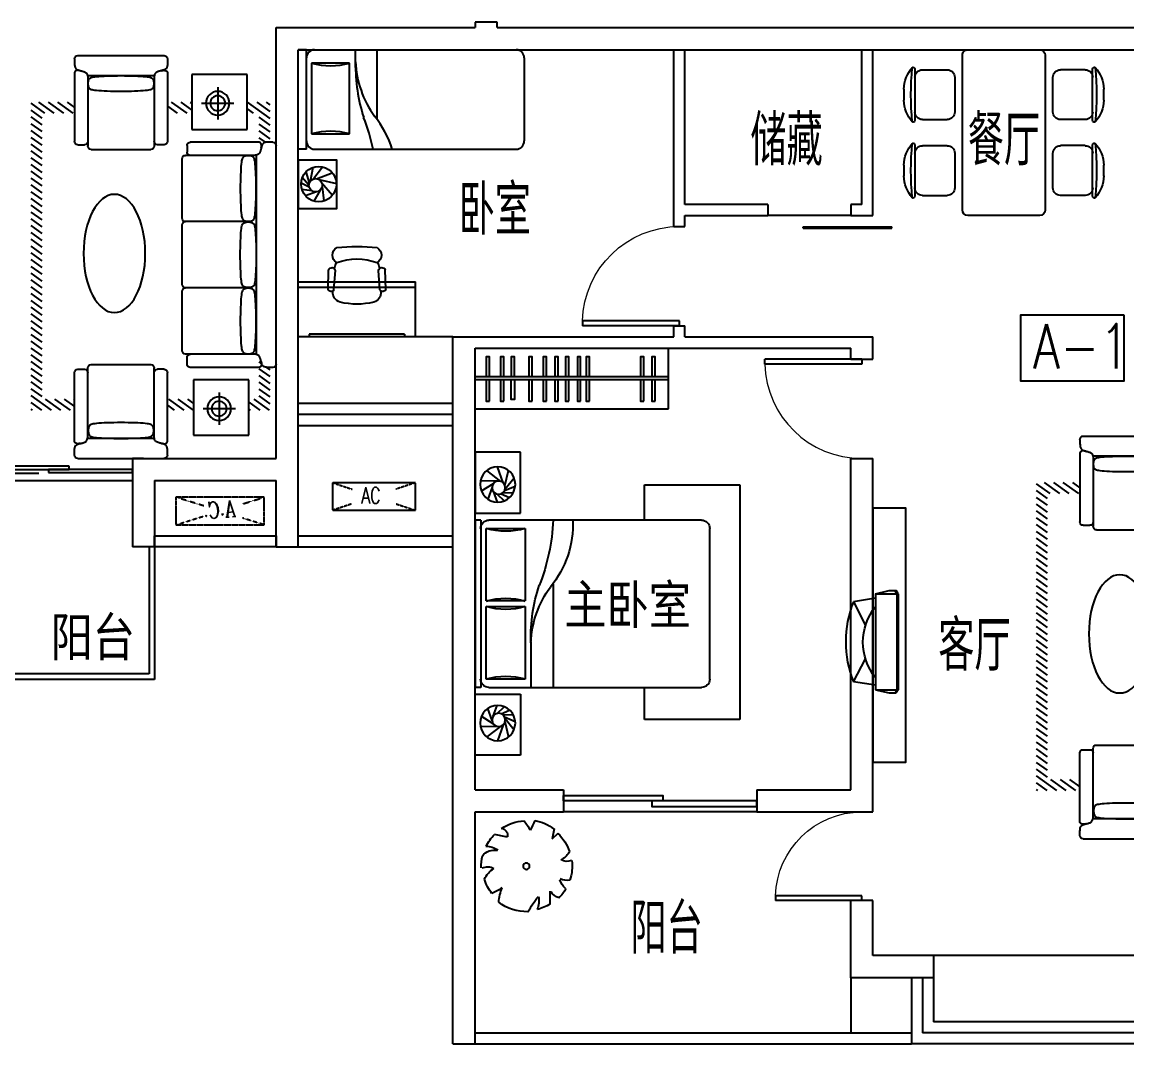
# Model space of a CAD drawing. Extents: x 4787548 to 4824448, y -1283794 to -1265894.
# Drawn here: x 4796948 to 4806948, y -1283794 to -1274544 of the extents above; entities that cross this region are included whole.
import ezdxf
from ezdxf.enums import TextEntityAlignment as Align

# ---------------------------------------------------------------- set-up
doc = ezdxf.new("R2010")
doc.units = 0
doc.header["$MEASUREMENT"] = 0
doc.linetypes.add('DASH', pattern=[0.35, 0.25, -0.1])
doc.layers.get('0').update_dxf_attribs({"linetype": 'CONTINUOUS'})
for name, color, linetype in [('2', 2, 'CONTINUOUS'), ('4-BACLONY', 6, 'CONTINUOUS'), ('F', 8, 'CONTINUOUS'), ('FURN', 8, 'CONTINUOUS'), ('HANDRAIL', 3, 'CONTINUOUS'), ('KT', 5, 'DASH'), ('KTIAO', 124, 'CONTINUOUS'), ('PUB_TEXT', 7, 'CONTINUOUS'), ('STAIR', 3, 'CONTINUOUS'), ('WALL', 2, 'CONTINUOUS'), ('WINDOW', 4, 'CONTINUOUS'), ('家具', 8, 'CONTINUOUS')]:
    doc.layers.add(name, color=color, linetype=linetype)
doc.layers.add('FITMENT', color=145, linetype='CONTINUOUS', lineweight=5)
doc.layers.add('GROUND', color=5, linetype='CONTINUOUS', lineweight=5)
doc.layers.get('GROUND').off()
doc.styles.add('-黑体', font='simhei.ttf', dxfattribs={"width": 0.8})
doc.styles.add('_ROMANC', font='ROMANC', dxfattribs={"width": 0.6})
doc.styles.add('ATT', font='TXT')
doc.styles.add('COMPLEX', font='COMPLEX')
doc.styles.add('DIM_FONT', font='SIMPLEX.shx', dxfattribs={"width": 0.8})
doc.styles.add('HZ', font='txt', dxfattribs={"bigfont": 'hztxt'})
doc.styles.add('黑体', font='simhei.ttf')

# ---------------------------------------------------------------- blocks, each defined once
blk = doc.blocks.new('M_C25MYD')
for p, q in [((-389, 921), (-290, 921)), ((298, 921), (397, 921)), ((-569, 821), (-109, 821)), ((117, 821), (577, 821)), ((-564, 754), (-564, 529)), ((-114, 754), (-114, 529)), ((122, 754), (122, 529)), ((572, 754), (572, 529)), ((-497, 461), (-182, 461)), ((190, 461), (505, 461)), ((-746, 342), (-746, -308)), ((704, 392), (-696, 392)), ((754, -308), (754, 342)), ((-696, -358), (704, -358)), ((-564, -720), (-564, -495)), ((-182, -427), (-497, -427)), ((-114, -720), (-114, -495)), ((122, -720), (122, -495)), ((505, -427), (190, -427)), ((572, -720), (572, -495)), ((-109, -787), (-569, -787)), ((577, -787), (117, -787)), ((-290, -887), (-389, -887)), ((397, -887), (298, -887))]:
    blk.add_line(p, q)
for centre, radius, start, end in [((-379, 606), 316, 91.7651, 130.7265), ((-300, 606), 316, 49.2735, 88.2349), ((307, 606), 316, 91.7651, 130.7265), ((387, 606), 316, 49.2735, 88.2349), ((-579, 837), 10, 130.7265, 202.67), ((-569, 841), 20, 202.67, 270), ((-339, -1857), 2713, 84.8023, 95.1977), ((-497, 754), 67.5, 90, 180), ((-182, 754), 67.5, 0, 90), ((-109, 841), 20, 270, 337.33), ((-100, 837), 10, 337.33, 49.2735), ((108, 837), 10, 130.7265, 202.67), ((117, 841), 20, 202.67, 270), ((347, -1857), 2713, 84.8023, 95.1977), ((190, 754), 67.5, 90, 180), ((505, 754), 67.5, 0, 90), ((577, 841), 20, 270, 337.33), ((587, 837), 10, 337.33, 49.2735), ((-497, 529), 67.5, 180, 270), ((-182, 529), 67.5, 270, 0), ((190, 529), 67.5, 180, 270), ((505, 529), 67.5, 270, 0), ((-696, 342), 50, 90, 180), ((704, 342), 50, 0, 90), ((-696, -308), 50, 180, 270), ((704, -308), 50, 270, 0), ((-497, -495), 67.5, 90, 180), ((-182, -495), 67.5, 0, 90), ((190, -495), 67.5, 90, 180), ((505, -495), 67.5, 0, 90), ((-579, -803), 10, 157.33, 229.2735), ((-569, -807), 20, 90, 157.33), ((-497, -720), 67.5, 180, 270), ((-182, -720), 67.5, 270, 0), ((-109, -807), 20, 22.67, 90), ((-100, -803), 10, 310.7265, 22.67), ((108, -803), 10, 157.33, 229.2735), ((117, -807), 20, 90, 157.33), ((190, -720), 67.5, 180, 270), ((505, -720), 67.5, 270, 0), ((577, -807), 20, 22.67, 90), ((587, -803), 10, 310.7265, 22.67), ((-379, -572), 316, 229.2735, 268.2349), ((-339, 1890), 2713, 264.8023, 275.1977), ((-300, -572), 316, 271.7651, 310.7265), ((307, -572), 316, 229.2735, 268.2349), ((347, 1890), 2713, 264.8023, 275.1977), ((387, -572), 316, 271.7651, 310.7265)]:
    blk.add_arc(centre, radius, start, end)
at = {"width": 0.8, "flags": 9}
for tag in ['XSIZE', 'YSIZE']:
    blk.add_attdef(tag, (0, 0), '', height=0.5, dxfattribs=at)
blk = doc.blocks.new('A$C6AB5504A')
at = {"layer": 'F'}
for p, q in [((1985, 2744), (2397, 2744)), ((1985, 2191), (1985, 2744)), ((2397, 2744), (2397, 2191)), ((2142, 2467), (2193, 2612)), ((2124, 2411), (2044, 2511)), ((2126, 2439), (2095, 2579)), ((2163, 2480), (2291, 2578)), ((862, 2449), (0, 2449)), ((0, 2449), (0, 325)), ((862, 2129), (862, 2449)), ((2130, 2396), (2033, 2436)), ((2198, 2481), (2349, 2484)), ((2232, 2458), (2340, 2390)), ((2243, 2428), (2281, 2319)), ((2143, 2379), (2052, 2375)), ((2159, 2368), (2084, 2334)), ((2198, 2365), (2133, 2304)), ((2233, 2390), (2196, 2292)), ((348, 2129), (2271, 2129)), ((2397, 2191), (1985, 2191)), ((2346, 2129), (2397, 2129)), ((2346, 2129), (2346, 615)), ((2397, 2129), (2397, 615)), ((273, 690), (273, 2053)), ((2296, 2053), (1943, 2053)), ((1943, 2053), (1943, 1397)), ((2296, 1397), (2296, 2053)), ((1690, 1549), (1690, 615)), ((1943, 1397), (2296, 1397)), ((2296, 1347), (1943, 1347)), ((1943, 1347), (1943, 690)), ((2296, 690), (2296, 1347)), ((1892, 1031), (1892, 615)), ((2271, 615), (348, 615)), ((862, 325), (862, 615)), ((1943, 690), (2296, 690)), ((2346, 615), (2397, 615)), ((2397, 553), (1985, 553)), ((1985, 553), (1985, 0)), ((2397, 0), (2397, 553)), ((2159, 375), (2084, 409)), ((2198, 378), (2133, 440)), ((2233, 354), (2196, 452)), ((2243, 316), (2281, 425)), ((0, 325), (862, 325)), ((2130, 348), (2033, 307)), ((2124, 333), (2044, 232)), ((2143, 365), (2052, 368)), ((2126, 305), (2095, 165)), ((2232, 286), (2340, 354)), ((2142, 276), (2193, 132)), ((2163, 264), (2291, 166)), ((2198, 262), (2349, 259)), ((1985, 0), (2397, 0))]:
    blk.add_line(p, q, dxfattribs=at)
for centre, radius in [((2192, 2452), 160), ((2183, 2423), 60), ((2192, 292), 160), ((2183, 320), 60)]:
    blk.add_circle(centre, radius, dxfattribs=at)
for centre, radius, start, end in [((348, 2053), 75.7, 90, 180), ((2403, 2091), 892, 177.5673, 219.5461), ((3545, 2214), 1857, 182.616, 201.4069), ((2271, 2053), 75.7, 0, 90), ((2119, 2659), 631, 253.7398, 286.2602), ((965, 977), 928, 2.5398, 36.0403), ((309, 1052), 1584, 359.2582, 17.8034), ((2119, 791), 631, 73.7398, 106.2602), ((2119, 1952), 631, 253.7398, 286.2602), ((2119, 85), 631, 73.7398, 106.2602), ((348, 690), 75.7, 180, 270), ((2271, 690), 75.7, 270, 0)]:
    blk.add_arc(centre, radius, start, end, dxfattribs=at)
blk = doc.blocks.new('A$C17267256')
at = {"layer": 'FITMENT', "extrusion": (0, 0, -1), "xscale": -1, "zscale": -1, "rotation": 180}
blk.add_blockref('A$C6AB5504A', (-2397, 2744), dxfattribs=at)
blk = doc.blocks.new('M_C5')
for p, q in [((-71, 21), (-106, 120)), ((-60, 63), (-50, 152)), ((-28, 86), (7, 160)), ((-9, 88), (59, 149)), ((12, 83), (112, 114)), ((-54, -14), (-154, 45)), ((26, 75), (152, 50)), ((42, 53), (156, -35)), ((48, 21), (102, -123)), ((-26, -30), (-153, -47)), ((14, -26), (-99, -126)), ((41, -2), (5, -160))]:
    blk.add_line(p, q)
for centre, radius in [((0, 0), 160), ((-11, 28), 60)]:
    blk.add_circle(centre, radius)
at = {"width": 0.8, "flags": 9}
for tag in ['XSIZE', 'YSIZE']:
    blk.add_attdef(tag, (0, 0), '', height=0.5, dxfattribs=at)
blk = doc.blocks.new('A$C4F080291')
at = {"layer": 'F'}
for p, q in [((240.4, 550), (240.4, 550)), ((248.1, 499.5), (240.4, 550)), ((275.1, 554.7), (248.1, 499.5))]:
    blk.add_line(p, q, dxfattribs=at)
blk.add_circle((272.1, 274), 19.8, dxfattribs=at)
for centre, radius, start, end in [((272.8, 276.6), 273.1, 96.76061, 124.31007), ((272.8, 276.6), 278.1, 63.11015, 89.54254), ((272.8, 276.6), 275.9, 135.99951, 161.053), ((233.4, 481.7), 116.3, 169.87002, 201.86483), ((839.2, 406), 456.3, 164.92026, 173.01233), ((517.8, 187.2), 304.2, 103.05369, 115.60698), ((272.8, 276.6), 271.8, 18.94599, 49.57486), ((134.7, 500.3), 67.4, 210.62515, 266.72966), ((84.2, 435.4), 100.1, 223.77231, 258.30766), ((509.9, 325.6), 45.2, 61.57441, 152.64411), ((761.6, 841), 574.3, 239.46134, 247.43869), ((272.8, 276.6), 275.1, 172.68302, 187.5085), ((-0.1, 415.8), 104.6, 271.84405, 306.19832), ((272.8, 276.6), 270.5, 348.54953, 7.23532), ((26.6, 315.8), 79.7, 250.6201, 294.53976), ((-626.5, 727), 846.1, 319.67521, 324.9454), ((467.3, 133.9), 114.2, 50.986, 89.7843), ((429.7, 160.9), 92.2, 1.88998, 64.194), ((272.8, 276.6), 271.3, 200.9099, 218.97531), ((179.8, 78.4), 121.1, 128.73075, 166.85289), ((-914.8, 167.6), 1018.9, 354.04005, 0.29866), ((273.9, 92.6), 155.6, 347.27587, 19.92692), ((405.1, 62.2), 84.7, 29.75734, 79.75378), ((272.8, 276.6), 273.3, 320.05745, 335.66153), ((-16.3, 178.2), 339.9, 328.37053, 343.63966), ((581, 162.3), 282.6, 196.39216, 210.73156), ((272.8, 276.6), 276.6, 230.95519, 270.05442), ((272.8, 276.6), 266.5, 284.13878, 304.99111)]:
    blk.add_arc(centre, radius, start, end, dxfattribs=at)
blk = doc.blocks.new('ddeq')
at = {"layer": 'FURN'}
for p, q in [((-900, 0), (0, 0)), ((0, -74), (0, 0)), ((-900, -74), (-900, 0)), ((-900, -74), (0, -74)), ((-900, -148), (-900, -1972)), ((-121, -120), (-762, -120)), ((-762, -120), (-762, -465)), ((-121, -465), (-121, -120)), ((0, -148), (0, -1972)), ((-762, -465), (-121, -465)), ((-160, -518), (0, -518)), ((-632, -715), (0, -715)), ((-74, -2046), (-826, -2046))]:
    blk.add_line(p, q, dxfattribs=at)
for centre, radius, start, end in [((-826, -148), 74, 90, 180), ((-74, -148), 74, 0, 90), ((-1354, -293), 616, 343.7398, 16.2602), ((471, -293), 616, 163.7398, 196.2602), ((-1275, 1097), 1814, 281.9426, 291.4069), ((-140, -2065), 1547, 89.2582, 107.8034), ((-68, -1423), 906, 92.5398, 126.0403), ((-1156, -18), 871, 287.0626, 309.5461), ((-826, -1972), 74, 180, 270), ((-74, -1972), 74, 270, 0)]:
    blk.add_arc(centre, radius, start, end, dxfattribs=at)
blk = doc.blocks.new('A$C0A224319')
at = {"layer": 'KTIAO', "linetype": 'DASH'}
for p, q in [((0, 250), (0, 0)), ((750, 250), (0, 250)), ((0, 250), (177, 191)), ((750, 250), (573, 191)), ((750, 0), (750, 250)), ((172, 57), (0, 0)), ((0, 0), (750, 0)), ((575, 58), (750, 0))]:
    blk.add_line(p, q, dxfattribs=at)
at = {"layer": 'KTIAO', "style": '_ROMANC', "width": 0.7}
blk.add_text('AC', height=148.6, rotation=360, dxfattribs=at).set_placement((261, 60))
at = {"layer": 'KTIAO', "style": 'DIM_FONT', "oblique": 360, "width": 0.6, "flags": 9}
for tag in ['YSIZE', 'XSIZE']:
    blk.add_attdef(tag, (0, 0), '', height=0.5, rotation=360, dxfattribs=at)
blk = doc.blocks.new('M_A13ZTG')
for p, q in [((-0.502, 0.208), (0.498, 0.208)), ((-0.502, 0.208), (-0.502, 0.19)), ((-0.502, 0.19), (0.498, 0.19)), ((0.498, 0.208), (0.498, 0.19))]:
    blk.add_line(p, q)
blk = doc.blocks.new('沙发001')
for p, q in [((-990, 0), (990, 0)), ((-1306, -203), (-1406, -63)), ((-1277, -156), (-1349, -56)), ((-1216, -156), (-1287, -56)), ((-1154, -156), (-1226, -56)), ((-1093, -156), (-1164, -56)), ((-1031, -156), (-1103, -56)), ((-1019, -88), (-1041, -56)), ((-1020, -30), (-1020, -70)), ((-1020, -70), (-1020, -78)), ((-1020, -78), (-1019, -85)), ((-1019, -85), (-1018, -92)), ((-1018, -92), (-1017, -99)), ((-1017, -99), (-1015, -104)), ((1017, -99), (1015, -104)), ((1018, -92), (1017, -99)), ((1019, -85), (1018, -92)), ((1020, -78), (1019, -85)), ((1020, -30), (1020, -70)), ((1020, -70), (1020, -78)), ((1122, -156), (1050, -56)), ((1183, -156), (1112, -56)), ((1245, -156), (1173, -56)), ((1382, -262), (1235, -56)), ((1382, -176), (1296, -56)), ((1382, -90), (1358, -56)), ((-1334, -248), (-1406, -149)), ((-1017, -147), (-1020, -154)), ((-1020, -154), (-1020, -777)), ((-1013, -142), (-1017, -147)), ((-1015, -104), (-1013, -110)), ((-1013, -110), (-1011, -114)), ((-1009, -138), (-1013, -142)), ((-1011, -114), (-1007, -118)), ((-1003, -135), (-1009, -138)), ((-1007, -118), (-1004, -122)), ((-1004, -122), (-1000, -125)), ((-996, -133), (-1003, -135)), ((-1000, -125), (-995, -127)), ((-987, -133), (-996, -133)), ((-995, -127), (-990, -130)), ((-990, -130), (-985, -131)), ((-970, -156), (-989, -130)), ((-978, -134), (-987, -133)), ((-985, -131), (-980, -133)), ((-980, -133), (-974, -134)), ((-967, -137), (-978, -134)), ((-974, -134), (-968, -136)), ((-968, -136), (-963, -137)), ((-963, -137), (-957, -138)), ((-957, -138), (-952, -140)), ((-952, -140), (-946, -141)), ((-946, -141), (-941, -143)), ((-941, -143), (-936, -145)), ((-936, -145), (-931, -147)), ((-931, -147), (-926, -149)), ((-926, -149), (-921, -152)), ((-921, -152), (-916, -155)), ((-916, -155), (-912, -159)), ((-912, -159), (-908, -165)), ((-908, -165), (-905, -172)), ((-905, -172), (-902, -180)), ((-902, -180), (-901, -191)), ((900, -182), (-902, -182)), ((-901, -191), (-900, -203)), ((-876, -200), (-869, -197)), ((-869, -197), (-861, -195)), ((-861, -195), (-850, -193)), ((-850, -193), (-837, -191)), ((-837, -191), (-820, -189)), ((-820, -189), (-800, -187)), ((-800, -187), (-777, -186)), ((-777, -186), (-752, -184)), ((-752, -184), (-724, -183)), ((-724, -183), (-695, -182)), ((-695, -182), (-664, -182)), ((-664, -182), (-632, -181)), ((-632, -181), (-600, -181)), ((-600, -181), (-568, -181)), ((-568, -181), (-536, -182)), ((-536, -182), (-505, -182)), ((-505, -182), (-476, -183)), ((-476, -183), (-448, -184)), ((-448, -184), (-423, -186)), ((-423, -186), (-400, -187)), ((-400, -187), (-380, -189)), ((-380, -189), (-363, -191)), ((-363, -191), (-350, -193)), ((-350, -193), (-339, -195)), ((-339, -195), (-331, -197)), ((-331, -197), (-324, -200)), ((-269, -197), (-276, -200)), ((-261, -195), (-269, -197)), ((-250, -193), (-261, -195)), ((-237, -191), (-250, -193)), ((-220, -189), (-237, -191)), ((-200, -187), (-220, -189)), ((-177, -186), (-200, -187)), ((-152, -184), (-177, -186)), ((-124, -183), (-152, -184)), ((-95, -182), (-124, -183)), ((-64, -182), (-95, -182)), ((-32, -181), (-64, -182)), ((0, -181), (-32, -181)), ((32, -181), (0, -181)), ((64, -182), (32, -181)), ((95, -182), (64, -182)), ((124, -183), (95, -182)), ((152, -184), (124, -183)), ((177, -186), (152, -184)), ((200, -187), (177, -186)), ((220, -189), (200, -187)), ((237, -191), (220, -189)), ((250, -193), (237, -191)), ((261, -195), (250, -193)), ((269, -197), (261, -195)), ((276, -200), (269, -197)), ((324, -200), (331, -197)), ((331, -197), (339, -195)), ((339, -195), (350, -193)), ((350, -193), (363, -191)), ((363, -191), (380, -189)), ((380, -189), (400, -187)), ((400, -187), (423, -186)), ((423, -186), (448, -184)), ((448, -184), (476, -183)), ((476, -183), (505, -182)), ((505, -182), (536, -182)), ((536, -182), (568, -181)), ((568, -181), (600, -181)), ((600, -181), (632, -181)), ((632, -181), (664, -182)), ((664, -182), (695, -182)), ((695, -182), (724, -183)), ((724, -183), (752, -184)), ((752, -184), (777, -186)), ((777, -186), (800, -187)), ((800, -187), (820, -189)), ((820, -189), (837, -191)), ((837, -191), (850, -193)), ((850, -193), (861, -195)), ((861, -195), (869, -197)), ((869, -197), (876, -200)), ((901, -191), (900, -203)), ((902, -180), (901, -191)), ((905, -172), (902, -180)), ((908, -165), (905, -172)), ((912, -159), (908, -165)), ((916, -155), (912, -159)), ((921, -152), (916, -155)), ((926, -149), (921, -152)), ((931, -147), (926, -149)), ((936, -145), (931, -147)), ((941, -143), (936, -145)), ((946, -141), (941, -143)), ((952, -140), (946, -141)), ((957, -138), (952, -140)), ((963, -137), (957, -138)), ((968, -136), (963, -137)), ((967, -137), (978, -134)), ((974, -134), (968, -136)), ((980, -133), (974, -134)), ((978, -134), (987, -133)), ((985, -131), (980, -133)), ((990, -130), (985, -131)), ((987, -133), (996, -133)), ((995, -127), (990, -130)), ((1000, -125), (995, -127)), ((996, -133), (1003, -135)), ((1004, -122), (1000, -125)), ((1003, -135), (1009, -138)), ((1007, -118), (1004, -122)), ((1011, -114), (1007, -118)), ((1009, -138), (1013, -142)), ((1013, -110), (1011, -114)), ((1015, -104), (1013, -110)), ((1013, -142), (1017, -147)), ((1017, -147), (1020, -154)), ((1060, -156), (1020, -100)), ((1020, -154), (1020, -777)), ((-1632, -248), (-1132, -248)), ((-1632, -748), (-1632, -248)), ((-1396, -248), (-1406, -235)), ((-1132, -248), (-1132, -748)), ((-900, -203), (-900, -820)), ((-897, -241), (-896, -235)), ((-897, -247), (-897, -241)), ((-897, -253), (-897, -247)), ((-897, -259), (-897, -253)), ((-897, -265), (-897, -259)), ((-896, -270), (-897, -265)), ((-896, -235), (-895, -230)), ((-895, -276), (-896, -270)), ((-895, -230), (-893, -225)), ((-893, -281), (-895, -276)), ((-893, -225), (-892, -220)), ((-892, -286), (-893, -281)), ((-892, -220), (-890, -215)), ((-890, -291), (-892, -286)), ((-890, -215), (-887, -211)), ((-887, -295), (-890, -291)), ((-887, -211), (-884, -207)), ((-884, -299), (-887, -295)), ((-884, -207), (-880, -203)), ((-880, -303), (-884, -299)), ((-880, -203), (-876, -200)), ((-324, -200), (-320, -203)), ((-320, -203), (-316, -207)), ((-316, -299), (-320, -303)), ((-316, -207), (-313, -211)), ((-313, -295), (-316, -299)), ((-313, -211), (-310, -215)), ((-310, -291), (-313, -295)), ((-310, -215), (-308, -220)), ((-308, -286), (-310, -291)), ((-308, -220), (-307, -225)), ((-307, -281), (-308, -286)), ((-307, -225), (-305, -230)), ((-305, -276), (-307, -281)), ((-305, -230), (-304, -235)), ((-304, -270), (-305, -276)), ((-304, -235), (-303, -241)), ((-303, -265), (-304, -270)), ((-303, -241), (-303, -247)), ((-303, -247), (-303, -253)), ((-303, -253), (-303, -259)), ((-303, -259), (-303, -265)), ((-300, -251), (-300, -820)), ((-296, -235), (-297, -241)), ((-297, -241), (-297, -247)), ((-297, -247), (-297, -253)), ((-297, -253), (-297, -259)), ((-297, -259), (-297, -265)), ((-297, -265), (-296, -270)), ((-295, -230), (-296, -235)), ((-296, -270), (-295, -276)), ((-293, -225), (-295, -230)), ((-295, -276), (-293, -281)), ((-292, -220), (-293, -225)), ((-293, -281), (-292, -286)), ((-290, -215), (-292, -220)), ((-292, -286), (-290, -291)), ((-287, -211), (-290, -215)), ((-290, -291), (-287, -295)), ((-284, -207), (-287, -211)), ((-287, -295), (-284, -299)), ((-280, -203), (-284, -207)), ((-284, -299), (-280, -303)), ((-276, -200), (-280, -203)), ((280, -203), (276, -200)), ((284, -207), (280, -203)), ((280, -303), (284, -299)), ((287, -211), (284, -207)), ((284, -299), (287, -295)), ((290, -215), (287, -211)), ((287, -295), (290, -291)), ((292, -220), (290, -215)), ((290, -291), (292, -286)), ((293, -225), (292, -220)), ((292, -286), (293, -281)), ((295, -230), (293, -225)), ((293, -281), (295, -276)), ((296, -235), (295, -230)), ((295, -276), (296, -270)), ((297, -241), (296, -235)), ((296, -270), (297, -265)), ((297, -247), (297, -241)), ((297, -253), (297, -247)), ((297, -259), (297, -253)), ((297, -265), (297, -259)), ((300, -251), (300, -820)), ((303, -241), (304, -235)), ((303, -247), (303, -241)), ((303, -253), (303, -247)), ((303, -259), (303, -253)), ((303, -265), (303, -259)), ((304, -270), (303, -265)), ((304, -235), (305, -230)), ((305, -276), (304, -270)), ((305, -230), (307, -225)), ((307, -281), (305, -276)), ((307, -225), (308, -220)), ((308, -286), (307, -281)), ((308, -220), (310, -215)), ((310, -291), (308, -286)), ((310, -215), (313, -211)), ((313, -295), (310, -291)), ((313, -211), (316, -207)), ((316, -299), (313, -295)), ((316, -207), (320, -203)), ((320, -303), (316, -299)), ((320, -203), (324, -200)), ((876, -200), (880, -203)), ((880, -203), (884, -207)), ((884, -299), (880, -303)), ((884, -207), (887, -211)), ((887, -295), (884, -299)), ((887, -211), (890, -215)), ((890, -291), (887, -295)), ((890, -215), (892, -220)), ((892, -286), (890, -291)), ((892, -220), (893, -225)), ((893, -281), (892, -286)), ((893, -225), (895, -230)), ((895, -276), (893, -281)), ((895, -230), (896, -235)), ((896, -270), (895, -276)), ((896, -235), (897, -241)), ((897, -265), (896, -270)), ((897, -241), (897, -247)), ((897, -247), (897, -253)), ((897, -253), (897, -259)), ((897, -259), (897, -265)), ((900, -203), (900, -820)), ((1133, -262), (1633, -262)), ((1133, -762), (1133, -262)), ((1320, -262), (1282, -208)), ((1633, -262), (1633, -762)), ((-1393, -662), (-1393, -369)), ((-876, -306), (-880, -303)), ((-869, -308), (-876, -306)), ((-861, -311), (-869, -308)), ((-850, -313), (-861, -311)), ((-837, -315), (-850, -313)), ((-820, -317), (-837, -315)), ((-800, -319), (-820, -317)), ((-777, -320), (-800, -319)), ((-752, -321), (-777, -320)), ((-724, -323), (-752, -321)), ((-695, -323), (-724, -323)), ((-664, -324), (-695, -323)), ((-632, -325), (-664, -324)), ((-600, -325), (-632, -325)), ((-568, -325), (-600, -325)), ((-536, -324), (-568, -325)), ((-505, -323), (-536, -324)), ((-476, -323), (-505, -323)), ((-448, -321), (-476, -323)), ((-423, -320), (-448, -321)), ((-400, -319), (-423, -320)), ((-380, -317), (-400, -319)), ((-363, -315), (-380, -317)), ((-350, -313), (-363, -315)), ((-339, -311), (-350, -313)), ((-331, -308), (-339, -311)), ((-324, -306), (-331, -308)), ((-320, -303), (-324, -306)), ((-280, -303), (-276, -306)), ((-276, -306), (-269, -308)), ((-269, -308), (-261, -311)), ((-261, -311), (-250, -313)), ((-250, -313), (-237, -315)), ((-237, -315), (-220, -317)), ((-220, -317), (-200, -319)), ((-200, -319), (-177, -320)), ((-177, -320), (-152, -321)), ((-152, -321), (-124, -323)), ((-124, -323), (-95, -323)), ((-95, -323), (-64, -324)), ((-64, -324), (-32, -325)), ((-32, -325), (0, -325)), ((0, -325), (32, -325)), ((32, -325), (64, -324)), ((64, -324), (95, -323)), ((95, -323), (124, -323)), ((124, -323), (152, -321)), ((152, -321), (177, -320)), ((177, -320), (200, -319)), ((200, -319), (220, -317)), ((220, -317), (237, -315)), ((237, -315), (250, -313)), ((250, -313), (261, -311)), ((261, -311), (269, -308)), ((269, -308), (276, -306)), ((276, -306), (280, -303)), ((324, -306), (320, -303)), ((331, -308), (324, -306)), ((339, -311), (331, -308)), ((350, -313), (339, -311)), ((363, -315), (350, -313)), ((380, -317), (363, -315)), ((400, -319), (380, -317)), ((423, -320), (400, -319)), ((448, -321), (423, -320)), ((476, -323), (448, -321)), ((505, -323), (476, -323)), ((536, -324), (505, -323)), ((568, -325), (536, -324)), ((600, -325), (568, -325)), ((632, -325), (600, -325)), ((664, -324), (632, -325)), ((695, -323), (664, -324)), ((724, -323), (695, -323)), ((752, -321), (724, -323)), ((777, -320), (752, -321)), ((800, -319), (777, -320)), ((820, -317), (800, -319)), ((837, -315), (820, -317)), ((850, -313), (837, -315)), ((861, -311), (850, -313)), ((869, -308), (861, -311)), ((876, -306), (869, -308)), ((880, -303), (876, -306)), ((1372, -676), (1372, -383)), ((-1246, -516), (-1539, -516)), ((1518, -529), (1226, -529)), ((-1132, -748), (-1632, -748)), ((-1306, -889), (-1406, -750)), ((-1306, -804), (-1345, -748)), ((1633, -762), (1133, -762)), ((1382, -863), (1310, -762)), ((1382, -777), (1371, -762)), ((-1306, -975), (-1406, -836)), ((-990, -807), (-930, -807)), ((-870, -850), (-330, -850)), ((-270, -850), (270, -850)), ((330, -850), (870, -850)), ((990, -807), (930, -807)), ((1382, -949), (1282, -809)), ((1346, -985), (1282, -895)), ((-1814, -985), (-1774, -985)), ((-1774, -985), (-1766, -985)), ((-1766, -985), (-1758, -985)), ((-1758, -985), (-1751, -986)), ((-1751, -986), (-1745, -987)), ((-1745, -987), (-1739, -989)), ((-1739, -989), (-1734, -991)), ((-1734, -991), (-1729, -994)), ((-1729, -994), (-1725, -997)), ((-1725, -997), (-1722, -1001)), ((-1709, -1002), (-1706, -996)), ((-1706, -996), (-1702, -991)), ((-1702, -991), (-1697, -987)), ((-1697, -987), (-1690, -985)), ((-1690, -985), (-1066, -985)), ((-1360, -985), (-1406, -922)), ((1649, -985), (1025, -985)), ((1285, -985), (1282, -981)), ((1656, -987), (1649, -985)), ((1661, -991), (1656, -987)), ((1665, -996), (1661, -991)), ((1668, -1002), (1665, -996)), ((1684, -997), (1681, -1001)), ((1688, -994), (1684, -997)), ((1693, -991), (1688, -994)), ((1698, -989), (1693, -991)), ((1704, -987), (1698, -989)), ((1710, -986), (1704, -987)), ((1717, -985), (1710, -986)), ((1725, -985), (1717, -985)), ((1733, -985), (1725, -985)), ((1773, -985), (1733, -985)), ((-1844, -1795), (-1844, -1015)), ((-1722, -1001), (-1719, -1005)), ((-1719, -1005), (-1716, -1010)), ((-1716, -1010), (-1714, -1015)), ((-1714, -1015), (-1712, -1020)), ((-1712, -1020), (-1711, -1025)), ((-1711, -1009), (-1709, -1002)), ((-1711, -1017), (-1711, -1009)), ((-1709, -1027), (-1711, -1017)), ((-1711, -1025), (-1709, -1031)), ((-1707, -1038), (-1709, -1027)), ((-1709, -1031), (-1708, -1036)), ((-1708, -1036), (-1707, -1042)), ((-1707, -1042), (-1705, -1047)), ((-1705, -1047), (-1704, -1053)), ((-1704, -1053), (-1703, -1058)), ((-1703, -1058), (-1701, -1064)), ((-1701, -1064), (-1699, -1069)), ((-1699, -1069), (-1697, -1074)), ((-1697, -1074), (-1695, -1079)), ((-1695, -1079), (-1692, -1084)), ((-1692, -1084), (-1689, -1089)), ((-1689, -1089), (-1684, -1093)), ((-1684, -1093), (-1679, -1097)), ((-1679, -1097), (-1672, -1100)), ((-1672, -1100), (-1664, -1102)), ((-1036, -1015), (-1036, -1075)), ((995, -1015), (995, -1075)), ((1631, -1100), (1623, -1102)), ((1638, -1097), (1631, -1100)), ((1643, -1093), (1638, -1097)), ((1648, -1089), (1643, -1093)), ((1651, -1084), (1648, -1089)), ((1654, -1079), (1651, -1084)), ((1656, -1074), (1654, -1079)), ((1658, -1069), (1656, -1074)), ((1660, -1064), (1658, -1069)), ((1662, -1058), (1660, -1064)), ((1663, -1053), (1662, -1058)), ((1664, -1047), (1663, -1053)), ((1666, -1042), (1664, -1047)), ((1666, -1038), (1668, -1027)), ((1667, -1036), (1666, -1042)), ((1668, -1031), (1667, -1036)), ((1669, -1009), (1668, -1002)), ((1668, -1027), (1670, -1017)), ((1670, -1025), (1668, -1031)), ((1670, -1017), (1669, -1009)), ((1671, -1020), (1670, -1025)), ((1673, -1015), (1671, -1020)), ((1675, -1010), (1673, -1015)), ((1678, -1005), (1675, -1010)), ((1681, -1001), (1678, -1005)), ((1803, -1795), (1803, -1015)), ((-1664, -1102), (-1653, -1104)), ((-1662, -1102), (-1662, -1707)), ((-1656, -1204), (-1655, -1185)), ((-1655, -1185), (-1653, -1168)), ((-1653, -1104), (-1640, -1105)), ((-1653, -1168), (-1651, -1155)), ((-1651, -1155), (-1649, -1144)), ((-1649, -1144), (-1646, -1136)), ((-1646, -1136), (-1644, -1129)), ((-1644, -1129), (-1641, -1124)), ((-1641, -1124), (-1637, -1121)), ((-1640, -1105), (-1024, -1105)), ((-1637, -1121), (-1633, -1118)), ((-1633, -1118), (-1629, -1115)), ((-1629, -1115), (-1624, -1113)), ((-1624, -1113), (-1619, -1111)), ((-1619, -1111), (-1614, -1110)), ((-1614, -1110), (-1608, -1109)), ((-1608, -1109), (-1603, -1108)), ((-1603, -1108), (-1597, -1108)), ((-1597, -1108), (-1591, -1108)), ((-1591, -1108), (-1585, -1108)), ((-1585, -1108), (-1579, -1108)), ((-1579, -1108), (-1573, -1109)), ((-1573, -1109), (-1568, -1110)), ((-1568, -1110), (-1562, -1111)), ((-1562, -1111), (-1557, -1113)), ((-1557, -1113), (-1553, -1115)), ((-1553, -1115), (-1548, -1118)), ((-1548, -1118), (-1545, -1121)), ((-1545, -1121), (-1541, -1124)), ((-1541, -1124), (-1538, -1129)), ((-1538, -1129), (-1535, -1136)), ((-1535, -1136), (-1533, -1144)), ((-1533, -1144), (-1531, -1155)), ((-1531, -1155), (-1529, -1168)), ((-1529, -1168), (-1527, -1185)), ((-1527, -1185), (-1525, -1204)), ((-994, -1675), (-994, -1135)), ((953, -1675), (953, -1135)), ((1599, -1105), (983, -1105)), ((1486, -1185), (1484, -1204)), ((1488, -1168), (1486, -1185)), ((1490, -1155), (1488, -1168)), ((1492, -1144), (1490, -1155)), ((1494, -1136), (1492, -1144)), ((1497, -1129), (1494, -1136)), ((1500, -1124), (1497, -1129)), ((1503, -1121), (1500, -1124)), ((1507, -1118), (1503, -1121)), ((1512, -1115), (1507, -1118)), ((1516, -1113), (1512, -1115)), ((1521, -1111), (1516, -1113)), ((1527, -1110), (1521, -1111)), ((1532, -1109), (1527, -1110)), ((1538, -1108), (1532, -1109)), ((1544, -1108), (1538, -1108)), ((1550, -1108), (1544, -1108)), ((1556, -1108), (1550, -1108)), ((1562, -1108), (1556, -1108)), ((1567, -1109), (1562, -1108)), ((1573, -1110), (1567, -1109)), ((1578, -1111), (1573, -1110)), ((1583, -1113), (1578, -1111)), ((1588, -1115), (1583, -1113)), ((1592, -1118), (1588, -1115)), ((1596, -1121), (1592, -1118)), ((1600, -1124), (1596, -1121)), ((1612, -1104), (1599, -1105)), ((1603, -1129), (1600, -1124)), ((1605, -1136), (1603, -1129)), ((1608, -1144), (1605, -1136)), ((1610, -1155), (1608, -1144)), ((1612, -1168), (1610, -1155)), ((1623, -1102), (1612, -1104)), ((1614, -1185), (1612, -1168)), ((1615, -1204), (1614, -1185)), ((1621, -1102), (1621, -1707)), ((-1661, -1310), (-1660, -1281)), ((-1660, -1281), (-1659, -1253)), ((-1659, -1253), (-1658, -1227)), ((-1658, -1227), (-1656, -1204)), ((-1525, -1204), (-1524, -1227)), ((-1524, -1227), (-1522, -1253)), ((-1522, -1253), (-1521, -1281)), ((-1521, -1281), (-1520, -1310)), ((1480, -1281), (1479, -1310)), ((1481, -1253), (1480, -1281)), ((1483, -1227), (1481, -1253)), ((1484, -1204), (1483, -1227)), ((1617, -1227), (1615, -1204)), ((1618, -1253), (1617, -1227)), ((1619, -1281), (1618, -1253)), ((1620, -1310), (1619, -1281)), ((-1663, -1405), (-1662, -1373)), ((-1662, -1341), (-1661, -1310)), ((-1662, -1373), (-1662, -1341)), ((-1520, -1310), (-1520, -1341)), ((-1520, -1341), (-1519, -1373)), ((-1519, -1373), (-1519, -1405)), ((1479, -1341), (1478, -1373)), ((1478, -1373), (1478, -1405)), ((1479, -1310), (1479, -1341)), ((1621, -1341), (1620, -1310)), ((1621, -1373), (1621, -1341)), ((1622, -1405), (1621, -1373)), ((-1662, -1437), (-1663, -1405)), ((-1662, -1468), (-1662, -1437)), ((-1661, -1499), (-1662, -1468)), ((-1660, -1529), (-1661, -1499)), ((-1520, -1499), (-1521, -1529)), ((-1519, -1437), (-1520, -1468)), ((-1520, -1468), (-1520, -1499)), ((-1519, -1405), (-1519, -1437)), ((1478, -1405), (1478, -1437)), ((1478, -1437), (1479, -1468)), ((1479, -1468), (1479, -1499)), ((1479, -1499), (1480, -1529)), ((1619, -1529), (1620, -1499)), ((1620, -1499), (1621, -1468)), ((1621, -1437), (1622, -1405)), ((1621, -1468), (1621, -1437)), ((-1659, -1556), (-1660, -1529)), ((-1658, -1582), (-1659, -1556)), ((-1656, -1605), (-1658, -1582)), ((-1524, -1582), (-1525, -1605)), ((-1522, -1556), (-1524, -1582)), ((-1521, -1529), (-1522, -1556)), ((1480, -1529), (1481, -1556)), ((1481, -1556), (1483, -1582)), ((1483, -1582), (1484, -1605)), ((1615, -1605), (1617, -1582)), ((1617, -1582), (1618, -1556)), ((1618, -1556), (1619, -1529)), ((-1655, -1625), (-1656, -1605)), ((-1653, -1641), (-1655, -1625)), ((-1651, -1655), (-1653, -1641)), ((-1649, -1665), (-1651, -1655)), ((-1646, -1674), (-1649, -1665)), ((-1644, -1680), (-1646, -1674)), ((-1641, -1685), (-1644, -1680)), ((-1637, -1689), (-1641, -1685)), ((-1633, -1692), (-1637, -1689)), ((-1629, -1694), (-1633, -1692)), ((-1624, -1696), (-1629, -1694)), ((-1619, -1698), (-1624, -1696)), ((-1614, -1699), (-1619, -1698)), ((-1608, -1700), (-1614, -1699)), ((-1568, -1699), (-1573, -1700)), ((-1562, -1698), (-1568, -1699)), ((-1557, -1696), (-1562, -1698)), ((-1553, -1694), (-1557, -1696)), ((-1548, -1692), (-1553, -1694)), ((-1545, -1689), (-1548, -1692)), ((-1541, -1685), (-1545, -1689)), ((-1538, -1680), (-1541, -1685)), ((-1535, -1674), (-1538, -1680)), ((-1533, -1665), (-1535, -1674)), ((-1531, -1655), (-1533, -1665)), ((-1529, -1641), (-1531, -1655)), ((-1527, -1625), (-1529, -1641)), ((-1525, -1605), (-1527, -1625)), ((1484, -1605), (1486, -1625)), ((1486, -1625), (1488, -1641)), ((1488, -1641), (1490, -1655)), ((1490, -1655), (1492, -1665)), ((1492, -1665), (1494, -1674)), ((1494, -1674), (1497, -1680)), ((1497, -1680), (1500, -1685)), ((1500, -1685), (1503, -1689)), ((1503, -1689), (1507, -1692)), ((1507, -1692), (1512, -1694)), ((1512, -1694), (1516, -1696)), ((1516, -1696), (1521, -1698)), ((1521, -1698), (1527, -1699)), ((1527, -1699), (1532, -1700)), ((1567, -1700), (1573, -1699)), ((1573, -1699), (1578, -1698)), ((1578, -1698), (1583, -1696)), ((1583, -1696), (1588, -1694)), ((1588, -1694), (1592, -1692)), ((1592, -1692), (1596, -1689)), ((1596, -1689), (1600, -1685)), ((1600, -1685), (1603, -1680)), ((1603, -1680), (1605, -1674)), ((1605, -1674), (1608, -1665)), ((1608, -1665), (1610, -1655)), ((1610, -1655), (1612, -1641)), ((1612, -1641), (1614, -1625)), ((1614, -1625), (1615, -1605)), ((-1719, -1804), (-1716, -1800)), ((-1716, -1800), (-1714, -1795)), ((-1714, -1795), (-1712, -1790)), ((-1712, -1790), (-1711, -1784)), ((-1711, -1784), (-1709, -1779)), ((-1709, -1782), (-1711, -1792)), ((-1711, -1792), (-1711, -1800)), ((-1707, -1771), (-1709, -1782)), ((-1709, -1779), (-1708, -1773)), ((-1708, -1773), (-1707, -1767)), ((-1707, -1767), (-1705, -1762)), ((-1705, -1762), (-1704, -1756)), ((-1704, -1756), (-1703, -1751)), ((-1703, -1751), (-1701, -1746)), ((-1701, -1746), (-1699, -1740)), ((-1699, -1740), (-1697, -1735)), ((-1697, -1735), (-1695, -1730)), ((-1695, -1730), (-1692, -1725)), ((-1692, -1725), (-1689, -1721)), ((-1689, -1721), (-1684, -1717)), ((-1684, -1717), (-1679, -1713)), ((-1679, -1713), (-1672, -1710)), ((-1672, -1710), (-1664, -1707)), ((-1664, -1707), (-1653, -1705)), ((-1653, -1705), (-1640, -1705)), ((-1640, -1705), (-1024, -1705)), ((-1603, -1701), (-1608, -1700)), ((-1597, -1702), (-1603, -1701)), ((-1591, -1702), (-1597, -1702)), ((-1585, -1702), (-1591, -1702)), ((-1579, -1701), (-1585, -1702)), ((-1573, -1700), (-1579, -1701)), ((-1036, -1795), (-1036, -1735)), ((1599, -1705), (983, -1705)), ((995, -1795), (995, -1735)), ((1532, -1700), (1538, -1701)), ((1538, -1701), (1544, -1702)), ((1544, -1702), (1550, -1702)), ((1550, -1702), (1556, -1702)), ((1556, -1702), (1562, -1701)), ((1562, -1701), (1567, -1700)), ((1612, -1705), (1599, -1705)), ((1623, -1707), (1612, -1705)), ((1631, -1710), (1623, -1707)), ((1638, -1713), (1631, -1710)), ((1643, -1717), (1638, -1713)), ((1648, -1721), (1643, -1717)), ((1651, -1725), (1648, -1721)), ((1654, -1730), (1651, -1725)), ((1656, -1735), (1654, -1730)), ((1658, -1740), (1656, -1735)), ((1660, -1746), (1658, -1740)), ((1662, -1751), (1660, -1746)), ((1663, -1756), (1662, -1751)), ((1664, -1762), (1663, -1756)), ((1666, -1767), (1664, -1762)), ((1667, -1773), (1666, -1767)), ((1666, -1771), (1668, -1782)), ((1668, -1779), (1667, -1773)), ((1670, -1784), (1668, -1779)), ((1668, -1782), (1670, -1792)), ((1670, -1792), (1669, -1800)), ((1671, -1790), (1670, -1784)), ((1673, -1795), (1671, -1790)), ((1675, -1800), (1673, -1795)), ((1678, -1804), (1675, -1800)), ((-1814, -1825), (-1774, -1825)), ((-1774, -1825), (-1766, -1824)), ((-1766, -1824), (-1758, -1824)), ((-1758, -1824), (-1751, -1823)), ((-1751, -1823), (-1745, -1822)), ((-1745, -1822), (-1739, -1820)), ((-1739, -1820), (-1734, -1818)), ((-1734, -1818), (-1729, -1815)), ((-1729, -1815), (-1725, -1812)), ((-1725, -1812), (-1722, -1808)), ((-1722, -1808), (-1719, -1804)), ((-1711, -1800), (-1709, -1808)), ((-1709, -1808), (-1706, -1813)), ((-1706, -1813), (-1702, -1818)), ((-1702, -1818), (-1697, -1822)), ((-1697, -1822), (-1690, -1825)), ((-1690, -1825), (-1066, -1825)), ((-1306, -2005), (-1406, -1866)), ((-1306, -1919), (-1373, -1825)), ((-1306, -1834), (-1312, -1825)), ((1649, -1825), (1025, -1825)), ((1382, -1979), (1282, -1839)), ((1382, -1893), (1333, -1825)), ((1656, -1822), (1649, -1825)), ((1661, -1818), (1656, -1822)), ((1665, -1813), (1661, -1818)), ((1668, -1808), (1665, -1813)), ((1669, -1800), (1668, -1808)), ((1681, -1808), (1678, -1804)), ((1684, -1812), (1681, -1808)), ((1688, -1815), (1684, -1812)), ((1693, -1818), (1688, -1815)), ((1698, -1820), (1693, -1818)), ((1704, -1822), (1698, -1820)), ((1710, -1823), (1704, -1822)), ((1717, -1824), (1710, -1823)), ((1725, -1824), (1717, -1824)), ((1733, -1825), (1725, -1824)), ((1773, -1825), (1733, -1825)), ((-1306, -2091), (-1406, -1952)), ((1382, -2064), (1282, -1925)), ((-1274, -2220), (-1406, -2037)), ((1382, -2150), (1282, -2011)), ((1371, -2220), (1282, -2096)), ((-1336, -2220), (-1406, -2123)), ((-1213, -2220), (-1284, -2120)), ((-1151, -2220), (-1223, -2120)), ((-1090, -2220), (-1161, -2120)), ((-1028, -2220), (-1100, -2120)), ((-967, -2220), (-1038, -2120)), ((-905, -2220), (-977, -2120)), ((-844, -2220), (-915, -2120)), ((-782, -2220), (-854, -2120)), ((-721, -2220), (-792, -2120)), ((-659, -2220), (-731, -2120)), ((-598, -2220), (-669, -2120)), ((-536, -2220), (-608, -2120)), ((-475, -2220), (-546, -2120)), ((-413, -2220), (-485, -2120)), ((-352, -2220), (-423, -2120)), ((-290, -2220), (-362, -2120)), ((-228, -2220), (-300, -2120)), ((-167, -2220), (-239, -2120)), ((-105, -2220), (-177, -2120)), ((-44, -2220), (-116, -2120)), ((18, -2220), (-54, -2120)), ((79, -2220), (7, -2120)), ((141, -2220), (69, -2120)), ((202, -2220), (130, -2120)), ((264, -2220), (192, -2120)), ((325, -2220), (254, -2120)), ((387, -2220), (315, -2120)), ((448, -2220), (377, -2120)), ((510, -2220), (438, -2120)), ((571, -2220), (500, -2120)), ((633, -2220), (561, -2120)), ((694, -2220), (623, -2120)), ((756, -2220), (684, -2120)), ((817, -2220), (746, -2120)), ((879, -2220), (807, -2120)), ((940, -2220), (869, -2120)), ((1002, -2220), (930, -2120)), ((1063, -2220), (992, -2120)), ((1125, -2220), (1053, -2120)), ((1186, -2220), (1115, -2120)), ((1248, -2220), (1176, -2120)), ((1309, -2220), (1238, -2120)), ((-1397, -2220), (-1406, -2209))]:
    blk.add_line(p, q)
for centre, radius in [((-1393, -516), 107), ((-1393, -516), 67.4), ((1372, -529), 107), ((1372, -529), 67.4)]:
    blk.add_circle(centre, radius)
for centre, start, end in [((-990, -30), 90, 180), ((990, -30), 360, 90), ((-990, -777), 180, 270), ((-930, -777), 270, 360), ((930, -777), 180, 270), ((990, -777), 270, 360), ((-870, -820), 180, 270), ((-330, -820), 270, 360), ((-270, -820), 180, 270), ((270, -820), 270, 360), ((330, -820), 180, 270), ((870, -820), 270, 360), ((-1814, -1015), 90, 180), ((-1066, -1015), 0, 90), ((1025, -1015), 90, 180), ((1773, -1015), 0, 90), ((-1066, -1075), 270, 0), ((1025, -1075), 180, 270), ((-1024, -1135), 0, 90), ((983, -1135), 90, 180), ((-1024, -1675), 270, 0), ((983, -1675), 180, 270), ((-1814, -1795), 180, 270), ((-1066, -1735), 0, 90), ((-1066, -1795), 270, 0), ((1025, -1735), 90, 180), ((1025, -1795), 180, 270), ((1773, -1795), 270, 0)]:
    blk.add_arc(centre, 30, start, end)
blk.add_ellipse((12, -1464), major_axis=(-535, 0), ratio=0.522682)
blk = doc.blocks.new('A$C0EA120DE')
at = {"layer": 'KT', "linetype": 'DASH', "ltscale": 0.5}
for p, q in [((-908, 63), (-656, -16)), ((-108, 63), (-306, 1)), ((-656, -109), (-908, -187)), ((-306, -126), (-108, -187))]:
    blk.add_line(p, q, dxfattribs=at)
blk.add_lwpolyline([(-908, -187), (-908, 63), (-108, 63), (-108, -187)], close=True, dxfattribs=at)
at = {"layer": 'KT', "linetype": 'DASH', "ltscale": 0.5, "style": 'COMPLEX', "text_generation_flag": 6, "width": 0.8}
blk.add_text('A.C.', height=150, rotation=355, dxfattribs=at).set_placement((-658, -63), align=Align.MIDDLE_RIGHT)
blk = doc.blocks.new('A$C3A193A47')
at = {"layer": '家具', "rotation": 180}
blk.add_blockref('A$C0EA120DE', (-539, 117), dxfattribs=at)
blk = doc.blocks.new('12PSTG02')
at = {"color": 0, "linetype": 'ByBlock'}
for p, q in [((-5.882738, 11.493405), (-13.636493, 11.294805)), ((-5.73403, 9.170818), (-13.415554, 8.575543)), ((-4.996459, 9.562867), (-5.284204, 9.540568)), ((-5.73403, -9.170818), (-13.415554, -8.575543)), ((-5.882738, -11.493405), (-13.636493, -11.294805)), ((-4.996459, -9.562867), (-5.284204, -9.540568)), ((-4.996459, -9.562867), (-5.28099, -9.544821))]:
    blk.add_line(p, q, dxfattribs=at)
for centre, radius, start, end in [((-19.5, 6.311132), 3.452743, 30.392687, 149.607313), ((-12.998837, 0.943692), 7.999035, 97.334712, 116.212212), ((-13.097037, 9.970029), 1.4304, 112.156422, 257.133709), ((-6.286552, 10.301496), 1.258456, 296.04311, 71.283835), ((-4.647836, 5.578088), 4, 16.10866, 95), ((39.486083, 0), 62.486083, 172.590731, 187.409269), ((4.70097, 0), 22.70097, 159.208954, 200.791046), ((-28.187947, 0), 28.187947, 346.275006, 13.724994), ((-19.5, -6.311132), 3.452743, 210.392687, 329.607313), ((-12.998837, -1.056308), 7.999035, 243.61801, 261.904764), ((-13.097037, -9.970029), 1.4304, 102.866291, 247.843578), ((-4.647836, -5.578088), 4, 265, 343.89134), ((-6.286552, -10.301496), 1.258456, 288.716165, 63.95689)]:
    blk.add_arc(centre, radius, start, end, dxfattribs=at)
at = {"color": 0, "linetype": 'ByBlock', "style": 'ATT'}
for tag, p, flags in [('ITEM', (-22, -21), 3), ('ROOM_NUMBER', (-22, -29), 1)]:
    blk.add_attdef(tag, p, '', height=6, dxfattribs=dict(at, flags=flags))
blk = doc.blocks.new('-CHAI6')
at = {"xscale": 22.75, "yscale": 22.75, "zscale": 22.75}
blk.add_blockref('12PSTG02', (519, 28), dxfattribs=at)
blk = doc.blocks.new('A$C0E8A3607')
for p, q in [((70, 205), (101, 402)), ((101, 402), (316, 296)), ((826, 402), (618, 296)), ((856, 205), (826, 402)), ((30, 205), (0, 81)), ((30, 205), (897, 205)), ((30, 205), (30, 0)), ((897, 205), (897, 0)), ((897, 205), (897, 0)), ((897, 205), (927, 81)), ((0, 81), (0, 16)), ((30, 0), (0, 16)), ((32, 10), (2, 25)), ((30, 10), (897, 10)), ((895, 10), (925, 25)), ((897, 0), (927, 16)), ((927, 81), (927, 16)), ((30, 0), (897, 0))]:
    blk.add_line(p, q)
for centre, radius, start, end in [((463, -508), 979, 68.2528, 111.7472), ((467, -193), 511, 50.9799, 129.0201)]:
    blk.add_arc(centre, radius, start, end)
blk = doc.blocks.new('$DorLib2D$00000138')
at = {"color": 0, "linetype": 'Continuous'}
for p, q in [((-0.2875, 0), (-0.2875, 0.1538)), ((-0.2875, 0.1538), (0, 0.1538)), ((0, 0.1538), (0, 0)), ((0.2875, 0.1538), (0, 0.1538)), ((0.2875, 0), (0.2875, 0.1538)), ((-0.5, -0.1399), (-0.5, 0)), ((-0.5, 0), (-0.2187, 0)), ((0, 0), (-0.2875, 0)), ((-0.2187, 0), (-0.2187, -0.1399)), ((0, 0), (0.2875, 0)), ((0.2187, 0), (0.2187, -0.1399)), ((0.5, 0), (0.2187, 0)), ((0.5, 0), (0.5, -0.1946)), ((0.5, -0.1399), (0.5, 0)), ((-0.2187, -0.1399), (-0.5, -0.1399)), ((0.2187, -0.1399), (0.5, -0.1399)), ((-0.1857, -0.186), (-0.037, -0.186)), ((-0.037, -0.186), (-0.1019, -0.2583)), ((-0.1019, -0.2583), (-0.1019, -0.186)), ((0.1857, -0.186), (0.037, -0.186)), ((0.037, -0.186), (0.1019, -0.2583)), ((0.1019, -0.2583), (0.1019, -0.186))]:
    blk.add_line(p, q, dxfattribs=at)
blk = doc.blocks.new('$DorLib2D$00000001')
for p, q in [((0.45, 0.975), (0.5, 0.975)), ((0.45, 0), (0.45, 0.975)), ((0.5, 0), (0.5, 0.975)), ((0.5, 0), (0.45, 0))]:
    blk.add_line(p, q)
at = {"lineweight": 13}
blk.add_arc((0.475, 0), 0.975, 91.4693, 180, dxfattribs=at)
blk = doc.blocks.new('$TCHSYS$DOOR2D')
for p, q in [((0.45, 0.975), (0.5, 0.975)), ((0.45, 0), (0.45, 0.975)), ((0.5, 0), (0.5, 0.975)), ((0.5, 0), (0.45, 0))]:
    blk.add_line(p, q)
at = {"lineweight": 13}
blk.add_arc((0.475, 0), 0.975, 91.4693, 180, dxfattribs=at)

msp = doc.modelspace()

# ---------------------------------------------------------------- linework, layer by layer
at = {"layer": '2'}
for p, q in [((4799448, -1279194), (4800848, -1279194)), ((4799448, -1279294), (4800848, -1279294))]:
    msp.add_line(p, q, dxfattribs=at)
at = {"layer": '4-BACLONY'}
for p, q in [((4798098, -1279294), (4798098, -1280444)), ((4798148, -1279294), (4798148, -1280494)), ((4798098, -1280444), (4792248, -1280444)), ((4798148, -1280494), (4792248, -1280494)), ((4804448, -1283194), (4804448, -1283694)), ((4801048, -1283694), (4804998, -1283694)), ((4801048, -1283794), (4804998, -1283794))]:
    msp.add_line(p, q, dxfattribs=at)
at = {"layer": 'FURN'}
for p, q in [((4799448, -1276894), (4800510, -1276894)), ((4800510, -1277394), (4800510, -1276894)), ((4799448, -1276944), (4800510, -1276944)), ((4800410, -1277369), (4799548, -1277369)), ((4799548, -1277369), (4799548, -1277394)), ((4800410, -1277369), (4800410, -1277394)), ((4802798, -1278044), (4802798, -1277494)), ((4802798, -1277754), (4801048, -1277754)), ((4802798, -1277782), (4801048, -1277782)), ((4801048, -1278044), (4802798, -1278044))]:
    msp.add_line(p, q, dxfattribs=at)
at = {"layer": 'FURN', "color": 8}
for p, q in [((4799448, -1277394), (4799448, -1276894)), ((4800510, -1277394), (4799448, -1277394))]:
    msp.add_line(p, q, dxfattribs=at)
at = {"layer": 'FURN'}
for points in [[(4799448, -1276232), (4799798, -1276232), (4799798, -1275794), (4799448, -1275794)], [(4804648, -1281244), (4804948, -1281244), (4804948, -1278944), (4804648, -1278944)]]:
    msp.add_lwpolyline(points, close=True, dxfattribs=at)
for points in [[(4801178, -1277754), (4801178, -1277575), (4801148, -1277575), (4801148, -1277754)], [(4801308, -1277754), (4801308, -1277575), (4801278, -1277575), (4801278, -1277754)], [(4801405, -1277754), (4801405, -1277575), (4801375, -1277575), (4801375, -1277754)], [(4801566, -1277754), (4801566, -1277575), (4801536, -1277575), (4801536, -1277754)], [(4801696, -1277754), (4801696, -1277575), (4801666, -1277575), (4801666, -1277754)], [(4801800, -1277754), (4801800, -1277575), (4801770, -1277575), (4801770, -1277754)], [(4801896, -1277754), (4801896, -1277575), (4801866, -1277575), (4801866, -1277754)], [(4802004, -1277754), (4802004, -1277575), (4801974, -1277575), (4801974, -1277754)], [(4802084, -1277754), (4802084, -1277575), (4802054, -1277575), (4802054, -1277754)], [(4802577, -1277754), (4802577, -1277575), (4802547, -1277575), (4802547, -1277754)], [(4802678, -1277754), (4802678, -1277575), (4802648, -1277575), (4802648, -1277754)], [(4801148, -1277782), (4801148, -1277975), (4801178, -1277975)], [(4801178, -1277975), (4801178, -1277782)], [(4801278, -1277782), (4801278, -1277975), (4801308, -1277975)], [(4801308, -1277975), (4801308, -1277782)], [(4801405, -1277782), (4801405, -1277961), (4801375, -1277961), (4801375, -1277782)], [(4801536, -1277782), (4801536, -1277975), (4801566, -1277975)], [(4801566, -1277975), (4801566, -1277782)], [(4801666, -1277782), (4801666, -1277975), (4801696, -1277975)], [(4801696, -1277975), (4801696, -1277782)], [(4801770, -1277782), (4801770, -1277975), (4801800, -1277975)], [(4801800, -1277975), (4801800, -1277782)], [(4801866, -1277782), (4801866, -1277975), (4801896, -1277975)], [(4801896, -1277975), (4801896, -1277782)], [(4801974, -1277782), (4801974, -1277975), (4802004, -1277975)], [(4802004, -1277975), (4802004, -1277782)], [(4802054, -1277782), (4802054, -1277975), (4802084, -1277975)], [(4802084, -1277975), (4802084, -1277782)], [(4802547, -1277782), (4802547, -1277975), (4802577, -1277975)], [(4802577, -1277975), (4802577, -1277782)], [(4802648, -1277782), (4802648, -1277975), (4802678, -1277975)], [(4802678, -1277975), (4802678, -1277782)]]:
    msp.add_lwpolyline(points, dxfattribs=at)
at = {"layer": 'PUB_TEXT'}
msp.add_lwpolyline([(4806925, -1277198), (4805984, -1277198), (4805984, -1277792), (4806925, -1277792)], close=True, dxfattribs=at)
at = {"layer": 'STAIR', "linetype": 'Continuous'}
msp.add_line((4804448, -1276294), (4803698, -1276294), dxfattribs=at)
at = {"layer": 'WALL'}
for p, q in [((4799248, -1274594), (4801048, -1274594)), ((4799248, -1278494), (4799248, -1274594)), ((4801248, -1274544), (4801048, -1274544)), ((4801048, -1274544), (4801048, -1274594)), ((4801248, -1274594), (4801248, -1274544)), ((4801248, -1274594), (4807048, -1274594)), ((4801248, -1274594), (4807048, -1274594)), ((4799448, -1274794), (4801148, -1274794)), ((4799448, -1278594), (4799448, -1274794)), ((4801148, -1274794), (4807048, -1274794)), ((4802848, -1276394), (4802848, -1274794)), ((4802948, -1276194), (4802948, -1274794)), ((4804548, -1276194), (4804548, -1274794)), ((4804648, -1276294), (4804648, -1274794)), ((4803698, -1276194), (4802948, -1276194)), ((4803698, -1276194), (4803698, -1276294)), ((4804548, -1276194), (4804448, -1276194)), ((4804448, -1276194), (4804448, -1276294)), ((4802948, -1276394), (4802948, -1276294)), ((4802948, -1276294), (4803698, -1276294)), ((4804448, -1276294), (4804648, -1276294)), ((4802848, -1276394), (4802948, -1276394)), ((4802848, -1277394), (4802848, -1277294)), ((4802848, -1277294), (4802948, -1277294)), ((4802948, -1277394), (4802948, -1277294)), ((4800848, -1277394), (4802848, -1277394)), ((4800848, -1281494), (4800848, -1277394)), ((4802948, -1277394), (4804648, -1277394)), ((4804648, -1277594), (4804648, -1277394)), ((4801048, -1277494), (4804448, -1277494)), ((4801048, -1281494), (4801048, -1277494)), ((4804448, -1277594), (4804448, -1277494)), ((4804448, -1277594), (4804648, -1277594)), ((4798048, -1278494), (4797948, -1278494)), ((4797948, -1278494), (4797948, -1278694)), ((4798048, -1278494), (4799248, -1278494)), ((4804448, -1281494), (4804448, -1278494)), ((4804448, -1278494), (4804648, -1278494)), ((4804648, -1281694), (4804648, -1278494)), ((4799448, -1279294), (4799448, -1278594)), ((4797948, -1278694), (4797948, -1279294)), ((4798148, -1278694), (4798148, -1279294)), ((4798148, -1278694), (4799248, -1278694)), ((4799248, -1279294), (4799248, -1278694)), ((4798148, -1279294), (4797948, -1279294)), ((4799248, -1279294), (4799448, -1279294)), ((4800848, -1283794), (4800848, -1279294)), ((4804448, -1281494), (4804448, -1279894)), ((4801048, -1281494), (4801848, -1281494)), ((4801848, -1281494), (4801848, -1281694)), ((4803598, -1281494), (4803598, -1281694)), ((4803598, -1281494), (4804448, -1281494)), ((4801048, -1283794), (4801048, -1281694)), ((4801048, -1281694), (4801848, -1281694)), ((4803598, -1281694), (4804648, -1281694)), ((4804448, -1283194), (4804448, -1282494)), ((4804648, -1282494), (4804448, -1282494)), ((4804648, -1282994), (4804648, -1282494)), ((4805198, -1282994), (4804648, -1282994)), ((4805198, -1282994), (4805198, -1283194)), ((4804648, -1283194), (4804448, -1283194)), ((4805198, -1283194), (4804448, -1283194)), ((4800848, -1283794), (4801048, -1283794)), ((4800848, -1283794), (4801048, -1283794))]:
    msp.add_line(p, q, dxfattribs=at)
at = {"layer": 'WINDOW'}
for p, q in [((4800848, -1277394), (4799448, -1277394)), ((4799448, -1277994), (4800848, -1277994)), ((4799448, -1278094), (4800848, -1278094)), ((4799448, -1278194), (4800848, -1278194)), ((4795248, -1278694), (4797948, -1278694)), ((4803598, -1281694), (4801848, -1281694)), ((4807348, -1282994), (4805198, -1282994)), ((4804998, -1283194), (4804998, -1283794)), ((4805098, -1283194), (4805098, -1283694)), ((4805198, -1283194), (4805198, -1283594)), ((4807348, -1283594), (4805198, -1283594)), ((4807448, -1283694), (4805098, -1283694)), ((4807548, -1283794), (4804998, -1283794))]:
    msp.add_line(p, q, dxfattribs=at)
for points in [[(4798148, -1279194), (4799248, -1279194), (4799248, -1279294), (4798148, -1279294)], [(4801848, -1281544), (4802748, -1281544), (4802748, -1281594), (4801848, -1281594)], [(4803598, -1281594), (4802648, -1281594), (4802648, -1281644), (4803598, -1281644)]]:
    msp.add_lwpolyline(points, close=True, dxfattribs=at)

# ---------------------------------------------------------------- block references
at = {"layer": 'FURN', "rotation": 90}
msp.add_blockref('ddeq', (4799448, -1274794), dxfattribs=at)
at = {"layer": 'FURN', "xscale": -1}
for name, p, rotation in [('M_C25MYD', (4805817, -1275548), 270), ('-CHAI6', (4800007, -1276578), 90), ('A$C17267256', (4801048, -1278437), 180), ('A$C0E8A3607', (4804877, -1279690), 90)]:
    msp.add_blockref(name, p, dxfattribs=dict(at, rotation=rotation))
at = {"layer": 'FURN', "extrusion": (0, 0, -1), "rotation": 90}
for p in [(-4799248, -1276650), (-4808348, -1280094)]:
    msp.add_blockref('沙发001', p, dxfattribs=at)
at = {"layer": 'FURN', "extrusion": (0, 0, -1), "xscale": -1, "zscale": -1, "rotation": 270.0165242021829}
msp.add_blockref('M_C5', (-4799633, -1276010), dxfattribs=at)
at = {"layer": 'GROUND', "xscale": -1.499999999858184, "yscale": 1.5, "zscale": 1.500000000004059, "rotation": 322.6991715607113}
msp.add_blockref('A$C4F080291', (4801588, -1282760), dxfattribs=at)
at = {"layer": 'HANDRAIL', "xscale": -1}
msp.add_blockref('A$C3A193A47', (4798709, -1279149), dxfattribs=at)
at = {"layer": 'KTIAO'}
msp.add_blockref('A$C0A224319', (4799758, -1278963), dxfattribs=at)
at = {"layer": 'WINDOW'}
for name, p, xscale, yscale, zscale, rotation in [('$DorLib2D$00000001', (4802898, -1276844), 900, -900, 900, 269.9999999999986), ('$DorLib2D$00000001', (4804548, -1278044), 900, 900, 900, 90.0000000000012), ('$TCHSYS$DOOR2D', (4804548, -1282094), -800, 800, -800, 90)]:
    msp.add_blockref(name, p, dxfattribs=dict(at, xscale=xscale, yscale=yscale, zscale=zscale, rotation=rotation))
for name, p, xscale, yscale, zscale in [('M_A13ZTG', (4804421, -1276244), 800, -800, 800), ('$DorLib2D$00000138', (4796598, -1278594), 2700, 200, 2700)]:
    msp.add_blockref(name, p, dxfattribs=dict(at, xscale=xscale, yscale=yscale, zscale=zscale))

# ---------------------------------------------------------------- texts
at = {"layer": 'PUB_TEXT', "style": '-黑体', "width": 0.6}
for s, p in [('储藏', (4803868, -1275798)), ('餐厅', (4805835, -1275798)), ('卧室', (4801227, -1276429)), ('阳台', (4802782, -1282933))]:
    msp.add_text(s, height=400, dxfattribs=at).set_placement(p, align=Align.CENTER)
at = {"layer": 'PUB_TEXT'}
for s, height, style, width, p in [('A-1', 400, 'HZ', 0.8, (4806097, -1277678)), ('主卧室', 350, '黑体', 0.8, (4801856, -1279993)), ('阳台', 350, '黑体', 0.8, (4797206, -1280285)), ('客厅', 400, '-黑体', 0.6, (4805241, -1280373))]:
    msp.add_text(s, height=height, dxfattribs=dict(at, style=style, width=width)).set_placement(p)

doc.saveas('drawing.dxf')
